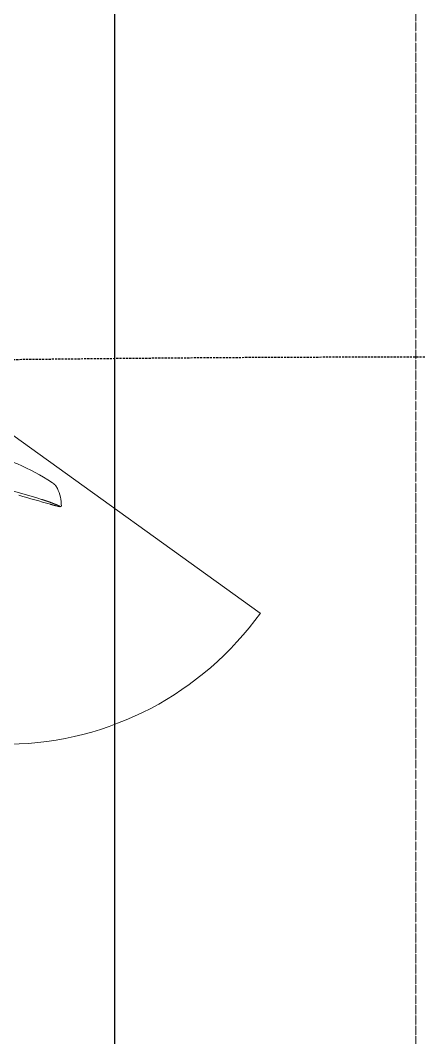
# Model space of a CAD drawing. Extents: x -1439 to 34962, y -872 to 8330.
# Drawn here: x 18342.9 to 18481.8, y 551.9 to 906.4 of the extents above; entities that cross this region are included whole.
import ezdxf

# ---------------------------------------------------------------- set-up
doc = ezdxf.new("R2010")
doc.units = 0
doc.linetypes.add('DOT2', pattern=[0.125, 0, -0.125])
doc.linetypes.add('HIDDEN', pattern=[0.375, 0.25, -0.125])
doc.layers.get('0').update_dxf_attribs({"color": 9, "lineweight": 9})
for name, color, linetype, lineweight in [('04', 9, 'Continuous', 9), ('20', 9, 'DOT2', 9), ('E-KABLO', 7, 'Continuous', 30)]:
    doc.layers.add(name, color=color, linetype=linetype, lineweight=lineweight)

# ---------------------------------------------------------------- blocks, each defined once
blk = doc.blocks.new('p-araba-polo')
blk.add_line((1.2434, -0.7769), (1.8845, -1.6687))
at = {"flags": 128}
blk.add_lwpolyline([(1.5137, -0.9707), (1.5136, -0.9695), (1.5134, -0.9681)], dxfattribs=at)
blk.add_arc((1.2434, -0.7769), 1.0984, 305.7081, 359.024)
for points, degree in [([(1.3581, -0.8058), (1.3759, -0.8479), (1.3959, -0.8891), (1.4202, -0.9276)], 3), ([(1.4882, -0.9052), (1.4785, -0.8731), (1.4689, -0.8405), (1.4597, -0.8079)], 3), ([(1.5054, -0.937), (1.4952, -0.9003), (1.4846, -0.8634), (1.474, -0.8265)], 3), ([(1.4882, -0.9052), (1.4901, -0.9113), (1.4914, -0.9158), (1.4931, -0.9211), (1.495, -0.9267), (1.4964, -0.9304), (1.4978, -0.9343), (1.4991, -0.9376)], 7), ([(1.4882, -0.9052), (1.4882, -0.9052), (1.4882, -0.9052), (1.4882, -0.9052)], 3), ([(1.4882, -0.9052), (1.4882, -0.9052), (1.4882, -0.9052), (1.4882, -0.9052)], 3), ([(1.4496, -0.9605), (1.4386, -0.9555), (1.4345, -0.9495), (1.4302, -0.9441), (1.4257, -0.9363), (1.4202, -0.9276)], 5), ([(1.4202, -0.9276), (1.4202, -0.9277), (1.4203, -0.9277), (1.4203, -0.9278)], 3), ([(1.4203, -0.9278), (1.4203, -0.9278), (1.4202, -0.9277), (1.4202, -0.9277), (1.4202, -0.9277), (1.4202, -0.9276)], 5), ([(1.4295, -0.9406), (1.4295, -0.9407), (1.4296, -0.9408), (1.4297, -0.9409)], 3), ([(1.4296, -0.9409), (1.4296, -0.9408), (1.4295, -0.9407), (1.4295, -0.9406)], 3), ([(1.4991, -0.9376), (1.499, -0.9371), (1.4986, -0.9368), (1.4981, -0.9366)], 3), ([(1.4984, -0.9396), (1.4984, -0.9396), (1.4984, -0.9396), (1.4984, -0.9396), (1.4984, -0.9396), (1.4984, -0.9396)], 5), ([(1.4988, -0.937), (1.4989, -0.9372), (1.499, -0.9374), (1.4991, -0.9376)], 3), ([(1.5119, -0.9689), (1.5104, -0.9659), (1.5088, -0.9621), (1.5069, -0.9576), (1.505, -0.9529), (1.5031, -0.948), (1.5011, -0.9429), (1.4991, -0.9376)], 7), ([(1.5054, -0.9369), (1.5055, -0.937), (1.5053, -0.9371), (1.5048, -0.9369)], 3), ([(1.5108, -0.9561), (1.5101, -0.9537), (1.5094, -0.9511), (1.5087, -0.9484), (1.5079, -0.9456), (1.5071, -0.9428), (1.5063, -0.9399), (1.5054, -0.9369)], 7), ([(1.5134, -0.9681), (1.5131, -0.9657), (1.5123, -0.9616), (1.5108, -0.9563)], 3), ([(1.45, -0.961), (1.4499, -0.9609), (1.4497, -0.9608), (1.4496, -0.9605)], 3), ([(1.4496, -0.9605), (1.4497, -0.9607), (1.4498, -0.9608), (1.4498, -0.9609), (1.4499, -0.9609), (1.45, -0.961)], 5), ([(1.4499, -0.9609), (1.4693, -0.9696), (1.4905, -0.9751), (1.5118, -0.9747)], 3), ([(1.5119, -0.9689), (1.5119, -0.9689), (1.5119, -0.9689), (1.512, -0.9689), (1.512, -0.9689), (1.512, -0.9689)], 5), ([(1.512, -0.9689), (1.512, -0.9689), (1.512, -0.9689), (1.512, -0.9689), (1.5119, -0.9689), (1.5119, -0.9689), (1.5119, -0.9689), (1.5119, -0.9689)], 7), ([(1.5119, -0.9747), (1.5141, -0.9734), (1.5135, -0.972), (1.5137, -0.9707)], 3), ([(1.5126, -0.9702), (1.5125, -0.97), (1.5124, -0.9698), (1.5123, -0.9697), (1.5122, -0.9695), (1.5121, -0.9693), (1.5121, -0.9691), (1.512, -0.9689)], 7), ([(1.512, -0.9689), (1.5121, -0.9691), (1.5121, -0.9693), (1.5122, -0.9695), (1.5123, -0.9697), (1.5124, -0.9699), (1.5125, -0.97), (1.5126, -0.9702)], 7), ([(1.5126, -0.9702), (1.5129, -0.9708), (1.5132, -0.9712), (1.5134, -0.9714), (1.5136, -0.9714), (1.5137, -0.9712), (1.5137, -0.9707), (1.5136, -0.97)], 7)]:
    blk.add_open_spline(points, degree=degree)
for points, knots in [([(1.4494, -0.9597), (1.4494, -0.9597), (1.4494, -0.9597), (1.4494, -0.9597), (1.4494, -0.9597), (1.4494, -0.9597), (1.4494, -0.9597)], [0, 0, 0, 0, 1, 1, 1, 1.000001, 1.000001, 1.000001, 1.000001]), ([(1.4495, -0.9599), (1.4495, -0.9599), (1.4495, -0.9599), (1.4495, -0.9599), (1.4495, -0.9599), (1.4495, -0.9599), (1.4495, -0.9599)], [0, 0, 0, 0, 1, 1, 1, 1.000001, 1.000001, 1.000001, 1.000001]), ([(1.4495, -0.9599), (1.4495, -0.9599), (1.4495, -0.9599), (1.4495, -0.9599), (1.4495, -0.9599), (1.4495, -0.9599), (1.4495, -0.9599)], [0, 0, 0, 0, 1, 1, 1, 1.000001, 1.000001, 1.000001, 1.000001]), ([(1.4495, -0.9602), (1.4495, -0.9602), (1.4495, -0.9602), (1.4495, -0.9602), (1.4495, -0.9602), (1.4495, -0.9602), (1.4495, -0.9602)], [0, 0, 0, 0, 1, 1, 1, 1, 1, 1, 1]), ([(1.4495, -0.9603), (1.4495, -0.9603), (1.4495, -0.9603), (1.4495, -0.9603), (1.4495, -0.9603), (1.4495, -0.9603), (1.4495, -0.9603)], [0, 0, 0, 0, 1, 1, 1, 1, 1, 1, 1]), ([(1.4497, -0.9607), (1.4497, -0.9607), (1.4497, -0.9607), (1.4497, -0.9607), (1.4497, -0.9607), (1.4497, -0.9607), (1.4497, -0.9607)], [0, 0, 0, 0, 1, 1, 1, 1.000001, 1.000001, 1.000001, 1.000001])]:
    blk.add_open_spline(points, degree=3, knots=knots)

msp = doc.modelspace()

# ---------------------------------------------------------------- linework, layer by layer
at = {"layer": '20'}
msp.add_lwpolyline([(18480.84, 394.5), (18480.84, 3110.5)], dxfattribs=at)
at = {"layer": 'E-KABLO', "color": 4, "ltscale": 40}
msp.add_line((18375.82, 363.05), (18375.82, 1008.9), dxfattribs=at)
at = {"layer": 'E-KABLO', "color": 6, "linetype": 'HIDDEN', "ltscale": 3}
msp.add_spline([(18269.5, 787.29), (18466.88, 789.09), (18663.09, 787.39)], degree=3, dxfattribs=at)

# ---------------------------------------------------------------- block references
at = {"layer": '04', "xscale": -100, "yscale": 100, "zscale": 100, "rotation": 90}
msp.add_blockref('p-araba-polo', (18259.73, 888.27), dxfattribs=at)

doc.saveas('drawing.dxf')
